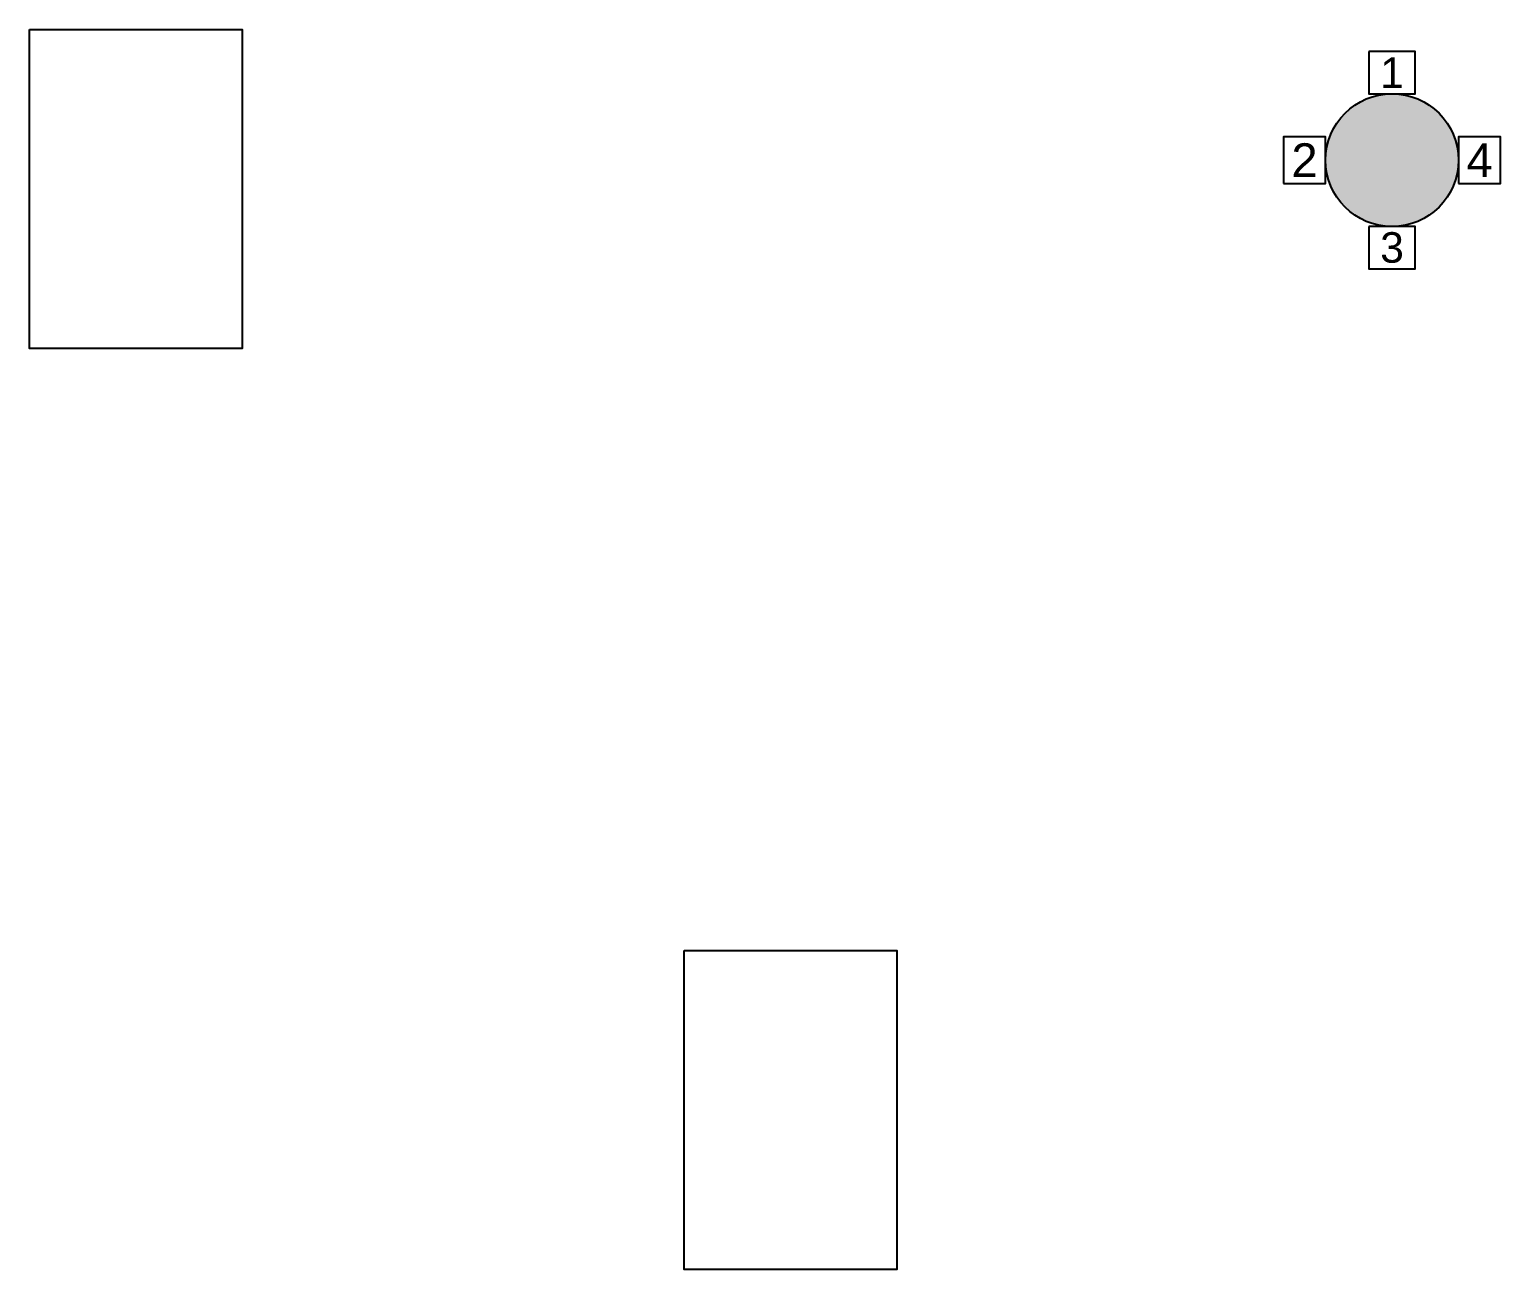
# Model space of a CAD drawing. Header units: feet. Extents: x 153 to 526, y 573 to 801.
# Drawn here: x 152.6 to 208, y 662.3 to 709 of the extents above; entities that cross this region are included whole.
import ezdxf

# ---------------------------------------------------------------- set-up
doc = ezdxf.new("R2010")
doc.units = ezdxf.units.FT
doc.header["$MEASUREMENT"] = 0
doc.layers.add('[labels]', color=7, linetype='Continuous')
doc.layers.add('New Layer', color=7, linetype='Continuous')
doc.styles.add('Arial', font='Arial.ttf')

msp = doc.modelspace()

# ---------------------------------------------------------------- hatches: boundary and pattern name
at = {"layer": 'New Layer', "lineweight": 0, "true_color": 0xd5a6bd, "transparency": 33554687}
h = msp.add_hatch(color=9, dxfattribs=at)
edge = h.paths.add_edge_path(flags=0)
edge.add_ellipse((203.8784, 704.0497), major_axis=(2.5, 0), ratio=1, start_angle=0.00573, end_angle=360, ccw=False)
edge.add_line((206.3784, 704.0495), (206.3784, 704.0497))

# ---------------------------------------------------------------- linework, layer by layer
at = {"layer": 'New Layer', "color": 18, "lineweight": 25, "true_color": 0x000000}
for points in [[(152.6215, 708.968), (160.6215, 708.968), (160.6215, 696.968), (152.6215, 696.968)], [(203.0034, 708.133), (203.0034, 706.5497), (204.7534, 706.5497), (204.7534, 708.133)], [(199.7951, 703.1747), (201.3784, 703.1747), (201.3784, 704.9247), (199.7951, 704.9247)], [(206.3784, 703.1747), (207.9617, 703.1747), (207.9617, 704.9247), (206.3784, 704.9247)], [(203.0034, 701.5497), (203.0034, 699.9664), (204.7534, 699.9664), (204.7534, 701.5497)], [(177.2519, 674.3181), (185.2519, 674.3181), (185.2519, 662.3181), (177.2519, 662.3181)]]:
    msp.add_lwpolyline(points, close=True, dxfattribs=at)
msp.add_ellipse((203.8784, 704.0497), major_axis=(2.5, 0), ratio=1, dxfattribs=at)

# ---------------------------------------------------------------- texts
at = {"layer": '[labels]', "color": 18, "true_color": 0x000000, "attachment_point": 5, "line_spacing_factor": 0.85, "style": 'Arial'}
for s, insert, char_height, width in [('1', (203.8784, 707.3413), 1.1479, 1.75), ('2', (200.5867, 704.0497), 1.2688, 1.5833), ('4', (207.1701, 704.0497), 1.2688, 1.5833), ('3', (203.8784, 700.758), 1.1479, 1.75)]:
    msp.add_mtext(s, dxfattribs=dict(at, insert=insert, char_height=char_height, width=width))

doc.saveas('drawing.dxf')
